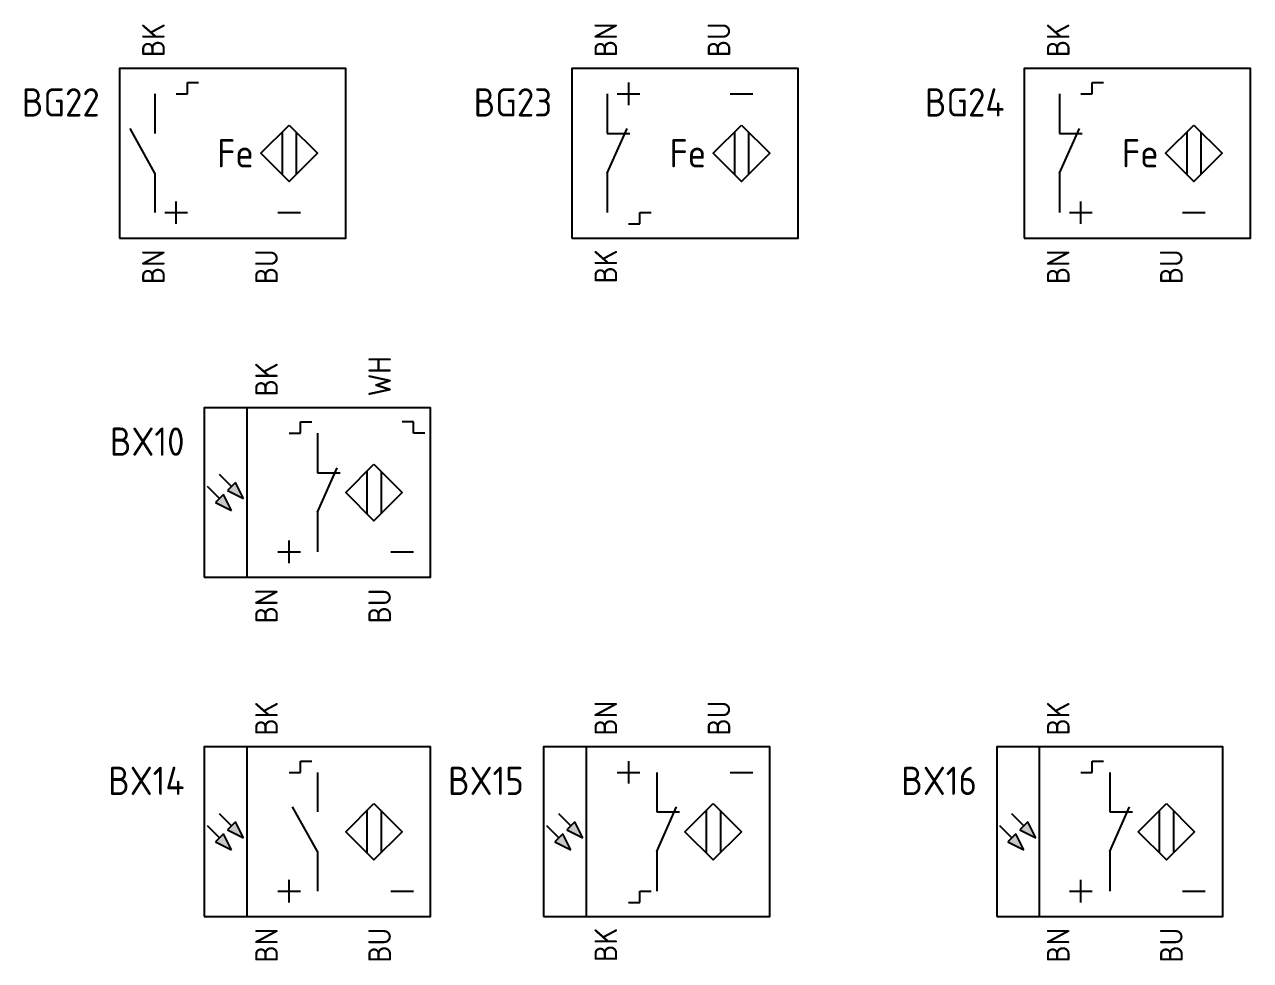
# Model space of a CAD drawing. Header units: millimetres. Extents: x 1746 to 2533, y 1027 to 2108.
# Drawn here: x 1886.6 to 1995, y 1058.6 to 1141.4 of the extents above; entities that cross this region are included whole.
import ezdxf
from ezdxf.enums import TextEntityAlignment as Align

# ---------------------------------------------------------------- set-up
doc = ezdxf.new("R2010")
doc.units = ezdxf.units.MM
for name, color, linetype in [('SYMS', 7, 'Continuous'), ('TAGS', 7, 'Continuous'), ('TERMS', 7, 'Continuous')]:
    doc.layers.add(name, color=color, linetype=linetype)
doc.styles.add('WD_IEC', font='isocp2.shx', dxfattribs={"width": 0.9, "height": 4})

# ---------------------------------------------------------------- blocks, each defined once
blk = doc.blocks.new('VPX11IN3R')
for p, q in [((1, 5.25), (1, 6.25)), ((1, 6.25), (2, 6.25)), ((-1.875, 5.25), (-1.875, 1.75)), ((0, 5.25), (1, 5.25)), ((-1.875, -1.75), (-4.062, 2.188)), ((9.375, 1.875), (9.375, -1.875)), ((10.625, 1.875), (10.625, -1.875)), ((-1.875, -1.75), (-1.875, -5.25)), ((0, -6.25), (0, -4.25)), ((-1, -5.25), (1, -5.25)), ((9, -5.25), (11, -5.25))]:
    blk.add_line(p, q)
for points in [[(-5, -7.5), (15, -7.5), (15, 7.5), (-5, 7.5)], [(10, 2.5), (12.5, 0), (10, -2.5), (7.5, 0)]]:
    blk.add_lwpolyline(points, close=True)
at = {"style": 'WD_IEC'}
blk.add_text('Fe', height=2.5, dxfattribs=at).set_placement((6.875, 0), align=Align.MIDDLE_RIGHT)
blk.add_attdef('TERM02', (-1, 8.5), '', height=2, rotation=90, dxfattribs=at)
for tag, p in [('INST', (-6.75, 10.25)), ('LOC', (-6.75, 6.75)), ('TAG1', (-6.75, 3.25)), ('DESC1', (-6.75, -5.2)), ('DESC2', (-6.75, -8.7)), ('DESC3', (-6.75, -12.2)), ('WDTAGALT', (-6.5, -15.5))]:
    blk.add_attdef(tag, text='', height=2.5, dxfattribs=at).set_placement(p, align=Align.RIGHT)
at = {"style": 'WD_IEC', "flags": 1}
for tag, p, height in [('X2TERM02', (0, 7.5), 0.32), ('MFG', (17.75, 6.5), 1.5), ('CAT', (17.75, 4), 1.5), ('ASSYCODE', (16, -4), 1), ('FAMILY', (16, -5.5), 1), ('CATDESC', (16, -7), 1), ('X8TERM01', (0, -7.5), 0.32), ('X8TERM03', (10, -7.5), 0.32)]:
    blk.add_attdef(tag, p, '', height=height, dxfattribs=at)
at = {"lineweight": 15, "style": 'WD_IEC'}
blk.add_attdef('XREF', text='', height=2.5, dxfattribs=at).set_placement((-6.75, -1.35), align=Align.RIGHT)
at = {"style": 'WD_IEC'}
for tag, p in [('TERM03', (9, -8.5)), ('TERM01', (-1, -8.5))]:
    blk.add_attdef(tag, text='', height=2, rotation=90, dxfattribs=at).set_placement(p, align=Align.RIGHT)
blk = doc.blocks.new('VPX12IN3')
for p, q in [((0, 6.25), (0, 4.25)), ((-1.875, 5.25), (-1.875, 1.75)), ((-1, 5.25), (1, 5.25)), ((9, 5.25), (11, 5.25)), ((-1.875, -1.75), (-0.125, 2.1875)), ((-1.875, 1.75), (0.13246, 1.75)), ((9.375, 1.875), (9.375, -1.875)), ((10.625, 1.875), (10.625, -1.875)), ((-1.875, -1.75), (-1.875, -5.25)), ((1, -6.25), (1, -5.25)), ((1, -5.25), (2, -5.25)), ((0, -6.25), (1, -6.25))]:
    blk.add_line(p, q)
for points in [[(-5, -7.5), (15, -7.5), (15, 7.5), (-5, 7.5)], [(10, 2.5), (12.5, 0), (10, -2.5), (7.5, 0)]]:
    blk.add_lwpolyline(points, close=True)
at = {"style": 'WD_IEC'}
blk.add_text('Fe', height=2.5, dxfattribs=at).set_placement((6.875, 0), align=Align.MIDDLE_RIGHT)
for tag, p in [('TERM02', (-1, 8.5)), ('TERM03', (9, 8.5))]:
    blk.add_attdef(tag, p, '', height=2, rotation=90, dxfattribs=at)
for tag, p in [('INST', (-6.75, 10.25)), ('LOC', (-6.75, 6.75)), ('TAG1', (-6.75, 3.25)), ('DESC1', (-6.75, -5.2)), ('DESC2', (-6.75, -8.7)), ('DESC3', (-6.75, -12.2)), ('WDTAGALT', (-6.25, -15.625))]:
    blk.add_attdef(tag, text='', height=2.5, dxfattribs=at).set_placement(p, align=Align.RIGHT)
at = {"style": 'WD_IEC', "flags": 1}
for tag, p, height in [('X2TERM02', (0, 7.5), 0.32), ('X2TERM03', (10, 7.5), 0.32), ('MFG', (17.75, 6.5), 1.5), ('CAT', (17.75, 4), 1.5), ('ASSYCODE', (16, -4), 1), ('FAMILY', (16, -5.5), 1), ('CATDESC', (16, -7), 1), ('X8TERM01', (0, -7.5), 0.32)]:
    blk.add_attdef(tag, p, '', height=height, dxfattribs=at)
at = {"lineweight": 15, "style": 'WD_IEC'}
blk.add_attdef('XREF', text='', height=2.5, dxfattribs=at).set_placement((-6.75, -1.35), align=Align.RIGHT)
at = {"style": 'WD_IEC'}
blk.add_attdef('TERM01', text='', height=2, rotation=90, dxfattribs=at).set_placement((-1, -8.5), align=Align.RIGHT)
blk = doc.blocks.new('VPX12IN3R')
for p, q in [((1, 5.25), (1, 6.25)), ((1, 6.25), (2, 6.25)), ((-1.875, 5.25), (-1.875, 1.75)), ((0, 5.25), (1, 5.25)), ((-1.875, -1.75), (-0.125, 2.188)), ((-1.875, 1.75), (0.132, 1.75)), ((9.375, 1.875), (9.375, -1.875)), ((10.625, 1.875), (10.625, -1.875)), ((-1.875, -1.75), (-1.875, -5.25)), ((0, -6.25), (0, -4.25)), ((-1, -5.25), (1, -5.25)), ((9, -5.25), (11, -5.25))]:
    blk.add_line(p, q)
for points in [[(-5, -7.5), (15, -7.5), (15, 7.5), (-5, 7.5)], [(10, 2.5), (12.5, 0), (10, -2.5), (7.5, 0)]]:
    blk.add_lwpolyline(points, close=True)
at = {"style": 'WD_IEC'}
blk.add_text('Fe', height=2.5, dxfattribs=at).set_placement((6.875, 0), align=Align.MIDDLE_RIGHT)
blk.add_attdef('TERM02', (-1, 8.5), '', height=2, rotation=90, dxfattribs=at)
for tag, p in [('INST', (-6.75, 10.25)), ('LOC', (-6.75, 6.75)), ('TAG1', (-6.75, 3.25)), ('DESC1', (-6.75, -5.2)), ('DESC2', (-6.75, -8.7)), ('DESC3', (-6.75, -12.2)), ('WDTAGALT', (-6.5, -15.5))]:
    blk.add_attdef(tag, text='', height=2.5, dxfattribs=at).set_placement(p, align=Align.RIGHT)
at = {"style": 'WD_IEC', "flags": 1}
for tag, p, height in [('X2TERM02', (0, 7.5), 0.32), ('MFG', (17.75, 6.5), 1.5), ('CAT', (17.75, 4), 1.5), ('ASSYCODE', (16, -4), 1), ('FAMILY', (16, -5.5), 1), ('CATDESC', (16, -7), 1), ('X8TERM01', (0, -7.5), 0.32), ('X8TERM03', (10, -7.5), 0.32)]:
    blk.add_attdef(tag, p, '', height=height, dxfattribs=at)
at = {"lineweight": 15, "style": 'WD_IEC'}
blk.add_attdef('XREF', text='', height=2.5, dxfattribs=at).set_placement((-6.75, -1.35), align=Align.RIGHT)
at = {"style": 'WD_IEC'}
for tag, p in [('TERM03', (9, -8.5)), ('TERM01', (-1, -8.5))]:
    blk.add_attdef(tag, text='', height=2, rotation=90, dxfattribs=at).set_placement(p, align=Align.RIGHT)
blk = doc.blocks.new('VPE12PE4R')
for p, q in [((-3.75, 7.5), (-3.75, -7.5)), ((1, 5.25), (1, 6.25)), ((1, 6.25), (2, 6.25)), ((11, 6.25), (10, 6.25)), ((11, 5.25), (11, 6.25)), ((0, 5.25), (1, 5.25)), ((2.5, 5.25), (2.5, 1.75)), ((12, 5.25), (11, 5.25)), ((2.5, -1.75), (4.25, 2.19)), ((-5.09, 0.53), (-6.16, 1.59)), ((2.5, 1.75), (4.51, 1.75)), ((6.88, 1.87), (6.88, -1.88)), ((8.13, 1.87), (8.13, -1.88)), ((-6.16, -0.53), (-7.22, 0.53)), ((-4.74, 0.88), (-5.45, 0.18)), ((-5.45, 0.18), (-4.03, -0.53)), ((-4.03, -0.53), (-4.74, 0.88)), ((-5.8, -0.18), (-6.51, -0.88)), ((-6.51, -0.88), (-5.09, -1.59)), ((-5.09, -1.59), (-5.8, -0.18)), ((2.5, -1.75), (2.5, -5.25)), ((0, -6.25), (0, -4.25)), ((-1, -5.25), (1, -5.25)), ((9, -5.25), (11, -5.25))]:
    blk.add_line(p, q)
for points in [[(-7.5, -7.5), (12.5, -7.5), (12.5, 7.5), (-7.5, 7.5)], [(7.5, 2.5), (10, 0), (7.5, -2.5), (5, 0)]]:
    blk.add_lwpolyline(points, close=True)
for points in [[(-4.74, 0.88), (-5.45, 0.18), (-4.03, -0.53)], [(-5.8, -0.18), (-6.51, -0.88), (-5.09, -1.59)]]:
    blk.add_solid(points)
at = {"style": 'WD_IEC'}
for tag, p in [('TERM02', (-1, 8.5)), ('TERM03', (9, 8.5))]:
    blk.add_attdef(tag, p, '', height=2, rotation=90, dxfattribs=at)
for tag, p in [('INST', (-9.25, 10.25)), ('LOC', (-9.25, 6.75)), ('TAG1', (-9.25, 3.25)), ('XREF', (-9.25, -1.35)), ('DESC1', (-9.25, -5.2)), ('DESC2', (-9.25, -8.7)), ('DESC3', (-9.25, -12.2)), ('WDTAGALT', (-9, -15.5))]:
    blk.add_attdef(tag, text='', height=2.5, dxfattribs=at).set_placement(p, align=Align.RIGHT)
at = {"style": 'WD_IEC', "flags": 1}
for tag, p, height in [('X2TERM02', (0, 7.5), 0.32), ('X2TERM03', (10, 7.5), 0.32), ('MFG', (15.25, 6.5), 1.5), ('CAT', (15.25, 4), 1.5), ('ASSYCODE', (13.5, -4), 1), ('FAMILY', (13.5, -5.5), 1), ('CATDESC', (13.5, -7), 1), ('X8TERM01', (0, -7.5), 0.32), ('X8TERM04', (10, -7.5), 0.32)]:
    blk.add_attdef(tag, p, '', height=height, dxfattribs=at)
at = {"style": 'WD_IEC'}
for tag, p in [('TERM04', (9, -8.5)), ('TERM01', (-1, -8.5))]:
    blk.add_attdef(tag, text='', height=2, rotation=90, dxfattribs=at).set_placement(p, align=Align.RIGHT)
blk = doc.blocks.new('VPE11PE3R')
for p, q in [((-3.75, 7.5), (-3.75, -7.5)), ((1, 5.25), (1, 6.25)), ((1, 6.25), (2, 6.25)), ((0, 5.25), (1, 5.25)), ((2.5, 5.25), (2.5, 1.75)), ((2.5, -1.75), (0.31, 2.19)), ((-5.09, 0.53), (-6.16, 1.59)), ((6.88, 1.87), (6.88, -1.88)), ((8.13, 1.87), (8.13, -1.88)), ((-6.16, -0.53), (-7.22, 0.53)), ((-4.74, 0.88), (-5.45, 0.18)), ((-5.45, 0.18), (-4.03, -0.53)), ((-4.03, -0.53), (-4.74, 0.88)), ((-5.8, -0.18), (-6.51, -0.88)), ((-6.51, -0.88), (-5.09, -1.59)), ((-5.09, -1.59), (-5.8, -0.18)), ((2.5, -1.75), (2.5, -5.25)), ((0, -6.25), (0, -4.25)), ((-1, -5.25), (1, -5.25)), ((9, -5.25), (11, -5.25))]:
    blk.add_line(p, q)
for points in [[(-7.5, -7.5), (12.5, -7.5), (12.5, 7.5), (-7.5, 7.5)], [(7.5, 2.5), (10, 0), (7.5, -2.5), (5, 0)]]:
    blk.add_lwpolyline(points, close=True)
for points in [[(-4.74, 0.88), (-5.45, 0.18), (-4.03, -0.53)], [(-5.8, -0.18), (-6.51, -0.88), (-5.09, -1.59)]]:
    blk.add_solid(points)
at = {"style": 'WD_IEC'}
blk.add_attdef('TERM02', (-1, 8.5), '', height=2, rotation=90, dxfattribs=at)
for tag, p in [('INST', (-9.25, 10.25)), ('LOC', (-9.25, 6.75)), ('TAG1', (-9.25, 3.25)), ('XREF', (-9.25, -1.35)), ('DESC1', (-9.25, -5.2)), ('DESC2', (-9.25, -8.7)), ('DESC3', (-9.25, -12.2)), ('WDTAGALT', (-9.25, -15.62))]:
    blk.add_attdef(tag, text='', height=2.5, dxfattribs=at).set_placement(p, align=Align.RIGHT)
at = {"style": 'WD_IEC', "flags": 1}
for tag, p, height in [('X2TERM02', (0, 7.5), 0.32), ('MFG', (15.25, 6.5), 1.5), ('CAT', (15.25, 4), 1.5), ('ASSYCODE', (13.5, -4), 1), ('FAMILY', (13.5, -5.5), 1), ('CATDESC', (13.5, -7), 1), ('X8TERM01', (0, -7.5), 0.32), ('X8TERM03', (10, -7.5), 0.32)]:
    blk.add_attdef(tag, p, '', height=height, dxfattribs=at)
at = {"style": 'WD_IEC'}
for tag, p in [('TERM03', (9, -8.5)), ('TERM01', (-1, -8.5))]:
    blk.add_attdef(tag, text='', height=2, rotation=90, dxfattribs=at).set_placement(p, align=Align.RIGHT)
blk = doc.blocks.new('VPE12PE3')
for p, q in [((-3.75, 7.5), (-3.75, -7.5)), ((0, 6.25), (0, 4.25)), ((-1, 5.25), (1, 5.25)), ((2.5, 5.25), (2.5, 1.75)), ((9, 5.25), (11, 5.25)), ((2.5, -1.75), (4.25, 2.19)), ((-5.09, 0.53), (-6.16, 1.59)), ((2.5, 1.75), (4.51, 1.75)), ((6.88, 1.87), (6.88, -1.88)), ((8.13, 1.87), (8.13, -1.88)), ((-6.16, -0.53), (-7.22, 0.53)), ((-4.74, 0.88), (-5.45, 0.18)), ((-5.45, 0.18), (-4.03, -0.53)), ((-4.03, -0.53), (-4.74, 0.88)), ((-5.8, -0.18), (-6.51, -0.88)), ((-6.51, -0.88), (-5.09, -1.59)), ((-5.09, -1.59), (-5.8, -0.18)), ((2.5, -1.75), (2.5, -5.25)), ((1, -6.25), (1, -5.25)), ((1, -5.25), (2, -5.25)), ((0, -6.25), (1, -6.25))]:
    blk.add_line(p, q)
for points in [[(-7.5, -7.5), (12.5, -7.5), (12.5, 7.5), (-7.5, 7.5)], [(7.5, 2.5), (10, 0), (7.5, -2.5), (5, 0)]]:
    blk.add_lwpolyline(points, close=True)
for points in [[(-4.74, 0.88), (-5.45, 0.18), (-4.03, -0.53)], [(-5.8, -0.18), (-6.51, -0.88), (-5.09, -1.59)]]:
    blk.add_solid(points)
at = {"style": 'WD_IEC'}
for tag, p in [('TERM02', (-1, 8.5)), ('TERM03', (9, 8.5))]:
    blk.add_attdef(tag, p, '', height=2, rotation=90, dxfattribs=at)
for tag, p in [('INST', (-9.25, 10.25)), ('LOC', (-9.25, 6.75)), ('TAG1', (-9.25, 3.25)), ('XREF', (-9.25, -1.35)), ('DESC1', (-9.25, -5.2)), ('DESC2', (-9.25, -8.7)), ('DESC3', (-9.25, -12.2)), ('WDTAGALT', (-9, -15.5))]:
    blk.add_attdef(tag, text='', height=2.5, dxfattribs=at).set_placement(p, align=Align.RIGHT)
at = {"style": 'WD_IEC', "flags": 1}
for tag, p, height in [('X2TERM02', (0, 7.5), 0.32), ('X2TERM03', (10, 7.5), 0.32), ('MFG', (15.25, 6.5), 1.5), ('CAT', (15.25, 4), 1.5), ('ASSYCODE', (13.5, -4), 1), ('FAMILY', (13.5, -5.5), 1), ('CATDESC', (13.5, -7), 1), ('X8TERM01', (0, -7.5), 0.32)]:
    blk.add_attdef(tag, p, '', height=height, dxfattribs=at)
at = {"style": 'WD_IEC'}
blk.add_attdef('TERM01', text='', height=2, rotation=90, dxfattribs=at).set_placement((-1, -8.5), align=Align.RIGHT)
blk = doc.blocks.new('VPE12PE3R')
for p, q in [((-3.69, 7.5), (-3.69, -7.5)), ((1, 5.25), (1, 6.25)), ((1, 6.25), (2, 6.25)), ((0, 5.25), (1, 5.25)), ((2.56, 5.25), (2.56, 1.75)), ((2.56, -1.75), (4.31, 2.19)), ((-5.03, 0.53), (-6.09, 1.59)), ((2.56, 1.75), (4.57, 1.75)), ((6.94, 1.87), (6.94, -1.88)), ((8.19, 1.87), (8.19, -1.88)), ((-6.09, -0.53), (-7.15, 0.53)), ((-4.68, 0.88), (-5.39, 0.18)), ((-5.39, 0.18), (-3.97, -0.53)), ((-3.97, -0.53), (-4.68, 0.88)), ((-5.74, -0.18), (-6.45, -0.88)), ((-6.45, -0.88), (-5.03, -1.59)), ((-5.03, -1.59), (-5.74, -0.18)), ((2.56, -1.75), (2.56, -5.25)), ((0, -6.25), (0, -4.25)), ((-1, -5.25), (1, -5.25)), ((9, -5.25), (11, -5.25))]:
    blk.add_line(p, q)
for points in [[(-7.44, -7.5), (12.56, -7.5), (12.56, 7.5), (-7.44, 7.5)], [(7.56, 2.5), (10.06, 0), (7.56, -2.5), (5.06, 0)]]:
    blk.add_lwpolyline(points, close=True)
for points in [[(-4.68, 0.88), (-5.39, 0.18), (-3.97, -0.53)], [(-5.74, -0.18), (-6.45, -0.88), (-5.03, -1.59)]]:
    blk.add_solid(points)
at = {"style": 'WD_IEC'}
blk.add_attdef('TERM02', (-1, 8.5), '', height=2, rotation=90, dxfattribs=at)
for tag, p in [('INST', (-9.19, 10.25)), ('LOC', (-9.19, 6.75)), ('TAG1', (-9.19, 3.25)), ('XREF', (-9.19, -1.35)), ('DESC1', (-9.19, -5.2)), ('DESC2', (-9.19, -8.7)), ('DESC3', (-9.19, -12.2)), ('WDTAGALT', (-8.94, -15.5))]:
    blk.add_attdef(tag, text='', height=2.5, dxfattribs=at).set_placement(p, align=Align.RIGHT)
at = {"style": 'WD_IEC', "flags": 1}
for tag, p, height in [('X2TERM02', (0, 7.5), 0.32), ('MFG', (15.31, 6.5), 1.5), ('CAT', (15.31, 4), 1.5), ('ASSYCODE', (13.56, -4), 1), ('FAMILY', (13.56, -5.5), 1), ('CATDESC', (13.56, -7), 1), ('X8TERM01', (0, -7.5), 0.32), ('X8TERM03', (10, -7.5), 0.32)]:
    blk.add_attdef(tag, p, '', height=height, dxfattribs=at)
at = {"style": 'WD_IEC'}
for tag, p in [('TERM03', (9, -8.5)), ('TERM01', (-1, -8.5))]:
    blk.add_attdef(tag, text='', height=2, rotation=90, dxfattribs=at).set_placement(p, align=Align.RIGHT)

msp = doc.modelspace()

# ---------------------------------------------------------------- block references
at = {"layer": 'SYMS'}
ref = msp.add_blockref('VPX11IN3R', (1900, 1130), dxfattribs=at)
ref.add_attrib('TERM03', 'BU', dxfattribs={"layer": 'TERMS', "height": 2, "rotation": 90, "style": 'WD_IEC'}).set_placement((1909, 1121.5), align=Align.RIGHT)
ref.add_attrib('TERM02', 'BK', (1899, 1138.5), dxfattribs={"layer": 'TERMS', "height": 2, "rotation": 90, "style": 'WD_IEC'})
ref.add_attrib('TERM01', 'BN', dxfattribs={"layer": 'TERMS', "height": 2, "rotation": 90, "style": 'WD_IEC'}).set_placement((1899, 1121.5), align=Align.RIGHT)
ref.add_attrib('TAG1', 'BG22', dxfattribs={"layer": 'TAGS', "height": 2.5, "style": 'WD_IEC'}).set_placement((1893.25, 1133.25), align=Align.RIGHT)
ref = msp.add_blockref('VPX12IN3', (1940, 1130), dxfattribs=at)
ref.add_attrib('TERM03', 'BU', (1949, 1138.5), dxfattribs={"layer": 'TERMS', "height": 2, "rotation": 90, "style": 'WD_IEC'})
ref.add_attrib('TERM02', 'BN', (1939, 1138.5), dxfattribs={"layer": 'TERMS', "height": 2, "rotation": 90, "style": 'WD_IEC'})
ref.add_attrib('TERM01', 'BK', dxfattribs={"layer": 'TERMS', "height": 2, "rotation": 90, "style": 'WD_IEC'}).set_placement((1939, 1121.5), align=Align.RIGHT)
ref.add_attrib('TAG1', 'BG23', dxfattribs={"layer": 'TAGS', "height": 2.5, "style": 'WD_IEC'}).set_placement((1933.25, 1133.25), align=Align.RIGHT)
ref = msp.add_blockref('VPX12IN3R', (1980, 1130), dxfattribs=at)
ref.add_attrib('TERM03', 'BU', dxfattribs={"layer": 'TERMS', "height": 2, "rotation": 90, "style": 'WD_IEC'}).set_placement((1989, 1121.5), align=Align.RIGHT)
ref.add_attrib('TERM02', 'BK', (1979, 1138.5), dxfattribs={"layer": 'TERMS', "height": 2, "rotation": 90, "style": 'WD_IEC'})
ref.add_attrib('TERM01', 'BN', dxfattribs={"layer": 'TERMS', "height": 2, "rotation": 90, "style": 'WD_IEC'}).set_placement((1979, 1121.5), align=Align.RIGHT)
ref.add_attrib('TAG1', 'BG24', dxfattribs={"layer": 'TAGS', "height": 2.5, "style": 'WD_IEC'}).set_placement((1973.25, 1133.25), align=Align.RIGHT)
ref = msp.add_blockref('VPE12PE4R', (1910, 1100), dxfattribs=at)
ref.add_attrib('TERM04', 'BU', dxfattribs={"layer": 'TERMS', "height": 2, "rotation": 90, "style": 'WD_IEC'}).set_placement((1919, 1091.5), align=Align.RIGHT)
ref.add_attrib('TERM03', 'WH', (1919, 1108.5), dxfattribs={"layer": 'TERMS', "height": 2, "rotation": 90, "style": 'WD_IEC'})
ref.add_attrib('TERM02', 'BK', (1909, 1108.5), dxfattribs={"layer": 'TERMS', "height": 2, "rotation": 90, "style": 'WD_IEC'})
ref.add_attrib('TERM01', 'BN', dxfattribs={"layer": 'TERMS', "height": 2, "rotation": 90, "style": 'WD_IEC'}).set_placement((1909, 1091.5), align=Align.RIGHT)
ref.add_attrib('TAG1', 'BX10', dxfattribs={"layer": 'TAGS', "height": 2.5, "style": 'WD_IEC'}).set_placement((1900.75, 1103.25), align=Align.RIGHT)
ref = msp.add_blockref('VPE11PE3R', (1910, 1070), dxfattribs=at)
ref.add_attrib('TERM03', 'BU', dxfattribs={"layer": 'TERMS', "height": 2, "rotation": 90, "style": 'WD_IEC'}).set_placement((1919, 1061.5), align=Align.RIGHT)
ref.add_attrib('TERM02', 'BK', (1909, 1078.5), dxfattribs={"layer": 'TERMS', "height": 2, "rotation": 90, "style": 'WD_IEC'})
ref.add_attrib('TERM01', 'BN', dxfattribs={"layer": 'TERMS', "height": 2, "rotation": 90, "style": 'WD_IEC'}).set_placement((1909, 1061.5), align=Align.RIGHT)
ref.add_attrib('TAG1', 'BX14', dxfattribs={"layer": 'TAGS', "height": 2.5, "style": 'WD_IEC'}).set_placement((1900.75, 1073.25), align=Align.RIGHT)
ref = msp.add_blockref('VPE12PE3', (1940, 1070), dxfattribs=at)
ref.add_attrib('TERM03', 'BU', (1949, 1078.5), dxfattribs={"layer": 'TERMS', "height": 2, "rotation": 90, "style": 'WD_IEC'})
ref.add_attrib('TERM02', 'BN', (1939, 1078.5), dxfattribs={"layer": 'TERMS', "height": 2, "rotation": 90, "style": 'WD_IEC'})
ref.add_attrib('TERM01', 'BK', dxfattribs={"layer": 'TERMS', "height": 2, "rotation": 90, "style": 'WD_IEC'}).set_placement((1939, 1061.5), align=Align.RIGHT)
ref.add_attrib('TAG1', 'BX15', dxfattribs={"layer": 'TAGS', "height": 2.5, "style": 'WD_IEC'}).set_placement((1930.75, 1073.25), align=Align.RIGHT)
ref = msp.add_blockref('VPE12PE3R', (1980, 1070), dxfattribs=at)
ref.add_attrib('TERM03', 'BU', dxfattribs={"layer": 'TERMS', "height": 2, "rotation": 90, "style": 'WD_IEC'}).set_placement((1989, 1061.5), align=Align.RIGHT)
ref.add_attrib('TERM02', 'BK', (1979, 1078.5), dxfattribs={"layer": 'TERMS', "height": 2, "rotation": 90, "style": 'WD_IEC'})
ref.add_attrib('TERM01', 'BN', dxfattribs={"layer": 'TERMS', "height": 2, "rotation": 90, "style": 'WD_IEC'}).set_placement((1979, 1061.5), align=Align.RIGHT)
ref.add_attrib('TAG1', 'BX16', dxfattribs={"layer": 'TAGS', "height": 2.5, "style": 'WD_IEC'}).set_placement((1970.81, 1073.25), align=Align.RIGHT)

doc.saveas('drawing.dxf')
